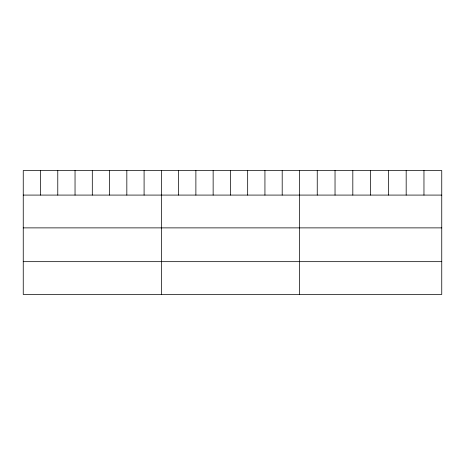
<?xml version="1.0" encoding="UTF-8"?>
<svg xmlns="http://www.w3.org/2000/svg" width="465" height="465" viewBox="0 0 465 465"><rect width="100%" height="100%" fill="white"/><g stroke="black" fill="none" stroke-linecap="round" stroke-linejoin="round"><path stroke-width="0.7" d="M441.75 195.085L441.75 294.461L23.25 294.461L23.25 170.539L441.75 170.539L441.75 195.085L23.25 195.085M23.25 227.879L441.75 227.879M23.25 261.667L441.75 261.667M423.964 170.539L423.964 195.085M406.178 170.539L406.178 195.085M388.391 170.539L388.391 195.085M370.605 170.539L370.605 195.085M352.819 170.539L352.819 195.085M335.033 170.539L335.033 195.085M317.246 170.539L317.246 195.085M299.46 170.539L299.46 294.461M282.197 170.539L282.197 195.085M264.934 170.539L264.934 195.085M247.671 170.539L247.671 195.085M230.407 170.539L230.407 195.085M213.144 170.539L213.144 195.085M195.881 170.539L195.881 195.085M178.618 170.539L178.618 195.085M161.355 170.539L161.355 294.461M144.092 170.539L144.092 195.085M126.829 170.539L126.829 195.085M109.566 170.539L109.566 195.085M92.303 170.539L92.303 195.085M75.039 170.539L75.039 195.085M57.776 170.539L57.776 195.085M40.513 170.539L40.513 195.085"/></g></svg>
